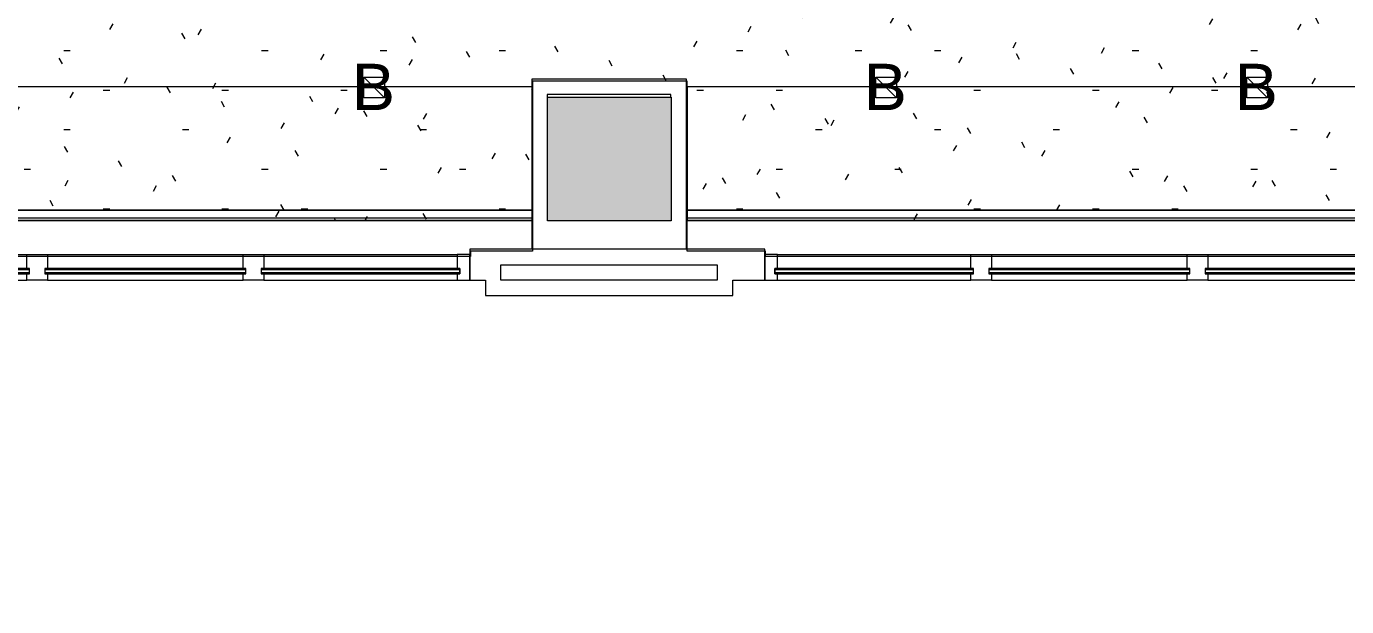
# Model space of a CAD drawing. Header units: inches. Extents: x -1206 to 1060, y -822 to 854.
# Drawn here: x -537.1 to -280.9, y -822.1 to -709.5 of the extents above; entities that cross this region are included whole.
import ezdxf

# ---------------------------------------------------------------- set-up
doc = ezdxf.new("R2010")
doc.units = ezdxf.units.IN
doc.header["$MEASUREMENT"] = 0
doc.linetypes.add('X1$0$IMPORT-2DASHES', pattern=[163.1999989663522, 71.99999854320616, -24.00000029661524, 9.599999766650162, -24.00000029661524, 9.599999766650162, -24.00000029661524])
for name, color, linetype, lineweight in [('X1$0$18_0109_REV_dwg _7_', 8, 'Continuous', 9), ('X1$0$A-Anno-Revs-FinF', 7, 'Continuous', 9), ('X1$0$A-CLNG', 13, 'Continuous', 13), ('X1$0$A-CLNG-PATT', 13, 'Continuous', 13), ('X1$0$A-WALL', 113, 'Continuous', 13), ('X1$0$ArchiCAD Windows_Pen_No__4', 7, 'Continuous', 9), ('X1$0$BB Columns_Pen_No__3', 250, 'Continuous', 20), ('X1$0$BB Columns_Pen_No__7', 250, 'Continuous', 20), ('X1$0$BB Shell_Pen_No__100', 250, 'Continuous', 20), ('X1$0$E-LITE-EQPM', 33, 'Continuous', 9), ('X1$0$E-LITE-EQPM-IDEN', 33, 'Continuous', 9), ('X1$0$GLZ_GLAZING', 7, 'Continuous', 9), ('X1$0$I-FURN', 30, 'Continuous', 9), ('X1$0$S-COLS', 52, 'Continuous', 9)]:
    doc.layers.add(name, color=color, linetype=linetype, lineweight=lineweight)
doc.styles.add('X1$0$Arial', font='arial.ttf', dxfattribs={"height": 8.999999999999991})

# ---------------------------------------------------------------- blocks, each defined once
blk = doc.blocks.new('X1$0$Booth Seat3 - Booth Seat-5079249-FIRST FLOOR RCP')
at = {"layer": 'X1$0$I-FURN'}
for p, q in [((331.3975749269472, 947.742188345421), (348.3681507654602, 964.7127641839336)), ((348.3681507654602, 964.7127641839336), (443.2309908096821, 869.8499241397093)), ((329.9833613645741, 946.3279747830477), (331.3975749269468, 947.7421883454203)), ((424.8462014087959, 851.4651347388235), (329.9833613645742, 946.3279747830477)), ((331.3975749269468, 947.7421883454203), (426.2604149711686, 852.8793483011962)), ((426.260414971169, 852.8793483011967), (331.3975749269472, 947.742188345421)), ((443.2309908096821, 869.8499241397093), (426.2604149711692, 852.8793483011967)), ((426.2604149711686, 852.8793483011962), (424.846201408796, 851.4651347388235))]:
    blk.add_line(p, q, dxfattribs=at)
blk = doc.blocks.new('X1$0$Booth Seat5 - Booth Seat-5079394-FIRST FLOOR RCP')
at = {"layer": 'X1$0$I-FURN'}
for p, q in [((348.5515841387257, 930.5881791336421), (365.5221599772387, 947.5587549721553)), ((365.5221599772386, 947.5587549721553), (471.5152620571437, 841.565652892247)), ((347.1373705763524, 929.173965571269), (348.5515841387245, 930.5881791336418)), ((348.5515841387245, 930.5881791336418), (454.5446862186304, 824.5950770537338)), ((454.5446862186309, 824.5950770537345), (348.5515841387257, 930.5881791336421)), ((453.1304726562576, 823.1808634913612), (347.1373705763524, 929.173965571269)), ((471.5152620571437, 841.565652892247), (454.5446862186309, 824.5950770537345)), ((454.5446862186304, 824.5950770537338), (453.1304726562576, 823.1808634913612))]:
    blk.add_line(p, q, dxfattribs=at)
blk = doc.blocks.new('X1$0$Walls 18 - Walls 1-5284520-FIRST FLOOR RCP')
at = {"layer": 'X1$0$A-WALL', "lineweight": 9}
for p, q in [((126.0705229517905, 382.8517179563678), (132.0705229517903, 382.8517179563678)), ((126.0705229517903, 232.8517179563678), (126.0705229517905, 382.8517179563678)), ((132.0705229517903, 382.8517179563678), (132.0705229517903, 374.0558798546585)), ((132.0705229517903, 374.0558798546585), (133.0705229489789, 374.0558798546585)), ((133.0705229489789, 374.0558798546585), (133.0705229489788, 248.0558798546583)), ((133.0705229489788, 248.0558798546583), (132.0705229517907, 248.0558798546583)), ((132.0705229517907, 248.0558798546583), (132.0705229517908, 232.8517179563678)), ((132.0705229517908, 232.8517179563678), (126.0705229517903, 232.8517179563678))]:
    blk.add_line(p, q, dxfattribs=at)
blk = doc.blocks.new('X1$0$Walls 19 - Walls 1-5284773-FIRST FLOOR RCP')
at = {"layer": 'X1$0$A-WALL', "lineweight": 9}
for p, q in [((126.0705229517905, 386.0558798546577), (132.0705229517903, 386.0558798546577)), ((126.0705229517903, 236.0558798546584), (126.0705229517905, 386.0558798546577)), ((132.0705229517903, 386.0558798546577), (132.0705229517903, 374.0558798546585)), ((132.0705229517903, 374.0558798546585), (133.0705229489789, 374.0558798546585)), ((133.0705229489789, 374.0558798546585), (133.0705229489788, 248.0558798546583)), ((133.0705229489788, 248.0558798546583), (132.0705229517907, 248.0558798546583)), ((132.0705229517907, 248.0558798546583), (132.0705229517908, 236.0558798546584)), ((132.0705229517908, 236.0558798546584), (126.0705229517903, 236.0558798546584))]:
    blk.add_line(p, q, dxfattribs=at)
blk = doc.blocks.new('X1$0$18_0109_REV_dwg _7__window-fixed-5632552-FIRST FLOOR RCP')
at = {"layer": 'X1$0$ArchiCAD Windows_Pen_No__4', "color": 253, "linetype": 'X1$0$IMPORT-2DASHES'}
for p, q in [((-6723.595691805847, 3788.311224593985), (-6761.095691805847, 3788.311224593985)), ((-6681.595691805847, 3788.311224593985), (-6719.595691805847, 3788.311224593985)), ((-6640.095691805847, 3788.311224593985), (-6677.595691805847, 3788.311224593985)), ((-6723.595691805847, 3783.311224593985), (-6761.103504305847, 3783.311224593985)), ((-6681.595691805847, 3783.311224593985), (-6719.595691805847, 3783.311224593985)), ((-6640.087879305847, 3783.311224593983), (-6677.595691805847, 3783.311224593983))]:
    blk.add_line(p, q, dxfattribs=at)
at = {"layer": 'X1$0$ArchiCAD Windows_Pen_No__4', "color": 253, "flags": 128}
for points in [[(-6723.170494955451, 3788.311224593985), (-6721.595691805846, 3788.311224593985), (-6720.020888656235, 3788.311224593985)], [(-6681.170494955451, 3788.311224593985), (-6679.595691805846, 3788.311224593985), (-6678.020888656235, 3788.311224593985)]]:
    blk.add_lwpolyline(points, dxfattribs=at)
at = {"layer": 'X1$0$GLZ_GLAZING', "color": 253}
for p, q in [((-6723.095691806196, 3786.811224593982), (-6761.603504278954, 3786.811224593982)), ((-6681.095691805846, 3786.811224593982), (-6720.095691778954, 3786.811224593982)), ((-6639.587879306196, 3786.811224593982), (-6678.095691778954, 3786.811224593982)), ((-6761.603504278954, 3786.315852171224), (-6723.103504306197, 3786.315852171224)), ((-6720.095691778954, 3786.315852171224), (-6681.095691805846, 3786.315852171224)), ((-6678.095691778954, 3786.315852171224), (-6639.595691806197, 3786.315852171224))]:
    blk.add_line(p, q, dxfattribs=at)
at = {"layer": 'X1$0$GLZ_GLAZING', "color": 253, "flags": 128}
for points in [[(-6763.595691805846, 3783.311224593983), (-6761.103504305847, 3783.311224593983), (-6761.103504305847, 3786.061224593985), (-6761.603504305846, 3786.061224593985), (-6761.603504305846, 3787.061224593985), (-6761.103504305847, 3787.061224593985), (-6761.095691805847, 3788.311224593985), (-6763.595691805846, 3788.311224593985), (-6763.595691805846, 3787.061224593985), (-6763.595691805846, 3786.061224593985)], [(-6719.595691805847, 3783.311224593985), (-6723.595691805847, 3783.311224593985), (-6723.595691805847, 3786.061224593985), (-6723.095691805846, 3786.061224593985), (-6723.095691805846, 3787.061224593985), (-6723.595691805847, 3787.061224593985), (-6723.595691805847, 3788.311224593985), (-6719.595691805847, 3788.311224593985), (-6719.595691805847, 3787.061224593985), (-6720.095691805846, 3787.061224593985), (-6720.095691805846, 3786.061224593985), (-6719.595691805847, 3786.061224593985)], [(-6681.095691805846, 3786.061224593982), (-6681.095691805846, 3787.061224593982), (-6720.095691778954, 3787.061224593982), (-6720.095691778954, 3786.065130843985), (-6681.587879306196, 3786.065130843985)], [(-6677.595691805847, 3783.311224593985), (-6681.595691805847, 3783.311224593985), (-6681.595691805847, 3786.061224593985), (-6681.095691805846, 3786.061224593985), (-6681.095691805846, 3787.061224593985), (-6681.595691805847, 3787.061224593985), (-6681.595691805847, 3788.311224593985), (-6677.595691805847, 3788.311224593985), (-6677.595691805847, 3787.061224593985), (-6678.095691805846, 3787.061224593985), (-6678.095691805846, 3786.061224593985), (-6677.595691805847, 3786.061224593985)], [(-6637.595691805846, 3783.311224593983), (-6637.595691805846, 3788.311224593985), (-6640.095691805847, 3788.311224593985), (-6640.087879305847, 3787.061224593985), (-6639.587879305846, 3787.061224593985), (-6639.587879305846, 3786.061224593985), (-6640.087879305847, 3786.061224593985), (-6640.087879305847, 3783.311224593983)]]:
    blk.add_lwpolyline(points, close=True, dxfattribs=at)
for points in [[(-6723.095691806196, 3786.061224593982), (-6723.095691806196, 3787.061224593982), (-6761.603504278954, 3787.061224593982), (-6761.603504278954, 3786.065130843985), (-6723.095691806196, 3786.065130843985)], [(-6639.587879306196, 3786.061224593982), (-6639.587879306196, 3787.061224593982), (-6678.095691778954, 3787.061224593982), (-6678.095691778954, 3786.065130843985), (-6639.587879306196, 3786.065130843985)]]:
    blk.add_lwpolyline(points, dxfattribs=at)
blk = doc.blocks.new('X1$0$18_0109_REV_dwg _7_-5631515-FIRST FLOOR RCP')
at = {"layer": 'X1$0$A-Anno-Revs-FinF', "color": 253}
for p, q in [((-6805.689988332143, 2175.821253110476), (-6955.689988332143, 2175.821253110476)), ((-6625.689988332143, 2175.821253110476), (-6775.689988332143, 2175.821253110476))]:
    blk.add_line(p, q, dxfattribs=at)
at = {"layer": 'X1$0$BB Columns_Pen_No__3', "color": 9, "flags": 128}
blk.add_lwpolyline([(-6775.689988332143, 2169.816321040758), (-6775.689988332143, 2202.816321040758), (-6805.689988332143, 2202.816321040758), (-6805.689988332143, 2169.816321040758)], dxfattribs=at)
at = {"layer": 'X1$0$BB Columns_Pen_No__7', "color": 9}
blk.add_line((-6802.689988332142, 2175.816321040758), (-6802.622412043645, 2175.816321040758), dxfattribs=at)
at = {"layer": 'X1$0$BB Columns_Pen_No__7', "color": 9, "flags": 128}
blk.add_lwpolyline([(-6778.689988332142, 2199.320396133441), (-6778.689988332142, 2199.816321040758), (-6802.689988332142, 2199.816321040758), (-6802.689988332142, 2175.816321040758)], dxfattribs=at)
at = {"layer": 'X1$0$BB Shell_Pen_No__100', "color": 9, "flags": 128}
for points in [[(-6814.689988332143, 2160.816321040758), (-6766.689988332143, 2160.816321040758), (-6766.689988332143, 2163.816321040758), (-6760.485826433852, 2163.816321040758), (-6760.485826433852, 2169.816321040758), (-6817.689988332143, 2169.816321040758), (-6817.689988332143, 2163.816321040758), (-6814.689988332143, 2163.816321040758)], [(-6811.689988332143, 2166.816321040758), (-6769.689988332143, 2166.816321040758), (-6769.689988332143, 2163.816321040758), (-6811.689988332143, 2163.816321040758)]]:
    blk.add_lwpolyline(points, close=True, dxfattribs=at)
at = {"rotation": 180}
for p in [(-13581.28568013799, 5952.127545634745), (-13398.0815182397, 5952.127545634745)]:
    blk.add_blockref('X1$0$18_0109_REV_dwg _7__window-fixed-5632552-FIRST FLOOR RCP', p, dxfattribs=at)
blk = doc.blocks.new('X1$0$L-Recessed Square Downlight - 4_-5368317-FIRST FLOOR RCP')
at = {"layer": 'X1$0$E-LITE-EQPM'}
for p, q in [((2.000000000000309, 2.00000000000022), (-1.99999999999969, 2.00000000000022)), ((-1.99999999999969, 2.00000000000022), (-1.99999999999969, -1.999999999999777)), ((-1.99999999999969, -1.999999999999777), (2.00000000000031, 2.000000000000221)), ((2.000000000000309, -1.999999999999777), (2.000000000000309, 2.00000000000022)), ((-1.99999999999969, -1.999999999999777), (2.000000000000309, -1.999999999999777))]:
    blk.add_line(p, q, dxfattribs=at)
blk = doc.blocks.new('X1$0$Concrete-Rectangular-Column - 24 X 24-V32-FIRST FLOOR RCP')
at = {"layer": 'X1$0$S-COLS'}
blk.add_hatch(color=7, dxfattribs=at).paths.add_polyline_path([(12, -12.00000000000034), (12, 11.99999999999966), (-12, 11.99999999999966), (-12, -12.00000000000034), (-7.076117538866526, -12.00000000000034)], flags=0)
at = {"layer": 'X1$0$S-COLS', "color": 8, "lineweight": 20}
for p, q in [((-12, 12), (11.99999999999999, 12)), ((-12, -12), (-12, 12)), ((11.99999999999999, 12), (11.99999999999999, -12)), ((11.99999999999999, -12), (-12, -12))]:
    blk.add_line(p, q, dxfattribs=at)
blk = doc.blocks.new('X1')
at = {"layer": 'X1$0$A-CLNG-PATT'}
h = blk.add_hatch(dxfattribs=at)
h.set_pattern_fill('FP1_1', color=256, style=0, pattern_type=2)
h.set_pattern_definition([(0, (0, 0), (30.72, 7.68), [1.267, -21.773, 1.267, -21.773, -122.88]), (0, (0, 0), (30.72, 7.68), [-46.08, 1.267, -44.813, 1.267, -21.773, -53.76]), (0, (0, 0), (30.72, 7.68), [-115.2, 1.267, -14.093, 1.267, -37.133]), (120, (11.52, 3.84), (-22.01107510106448, 22.76430040425796), [1.267, -21.773, 1.267, -21.773, -122.88]), (120, (11.52, 3.84), (-22.01107510106448, 22.76430040425796), [-46.07999999999999, 1.267, -44.813, 1.267, -21.773, -53.75999999999999]), (120, (11.52, 3.84), (-22.01107510106448, 22.76430040425796), [-115.2, 1.267, -14.093, 1.267, -37.133]), (240, (15.36, 19.2), (-8.708924898935503, -30.44430040425795), [1.267, -21.773, 1.267, -21.773, -122.88]), (240, (15.36, 19.2), (-8.708924898935503, -30.44430040425795), [-46.08, 1.267, -44.813, 1.267, -21.773, -53.76]), (240, (15.36, 19.2), (-8.708924898935503, -30.44430040425795), [-115.2, 1.267, -14.093, 1.267, -37.133])])
h.paths.add_polyline_path([(-258.9294770482083, -747.1941201453432), (-258.9294770482083, -720.1941201453425), (-231.9294770482085, -720.1941201453425), (-231.9294770482085, -581.194120145342), (-258.9294770482083, -581.194120145342), (-258.9294770482083, -556.1941201453416), (-409.6794770481947, -556.1941201453416), (-409.6794770481947, -580.4441201453424), (-438.1794770481948, -580.4441201453424), (-438.1794770481948, -555.8402997941724), (-573.0857920039784, -555.8402997941724), (-573.0857920039784, -580.4441201453427), (-595.7732920039786, -580.4441201453427), (-595.7732920039786, -720.1941201453428), (-573.0857920039784, -720.1941201453428), (-573.0857920039784, -747.1941201453425), (-438.9294770482095, -747.1941201453425), (-438.9294770482095, -720.1941201453425), (-408.9294770482095, -720.1941201453425), (-408.9294770482095, -747.1941201453428), (-264.1371361878238, -747.1941201453432)], flags=0)
h.paths.add_polyline_path([(-370.6033861878237, -698.3191201453433), (-536.0076345260935, -698.3191201453419), (-536.0076345260935, -602.3191201453429), (-296.0076345260921, -602.3191201453426), (-296.0076345260921, -698.3191201453426), (-349.3101361878238, -698.3191201453433)], flags=0)
h.paths.add_polyline_path([(-593.3919619673055, -682.4102035552521), (-593.391961967306, -681.9727035552517), (-594.2022519582358, -680.7365336787022), (-594.7828680781181, -679.1908913336202), (-595.016961967306, -677.9102035552521), (-595.016961967306, -626.9102035552538), (-594.751192735531, -625.4562253750413), (-594.2022519582353, -624.083873431802), (-593.3919619673055, -622.8477035552526), (-593.3919619673055, -622.4102035552521), (-593.2044619673054, -622.4102035552521), (-593.2044619673054, -622.4727035552529), (-593.1419619673056, -622.4727035552529), (-593.1419619673056, -682.3477035552523), (-593.2044619673054, -682.3477035552523), (-593.2044619673054, -682.4102035552521)], flags=0)
at = {"layer": 'X1$0$A-CLNG'}
for p, q in [((-408.9294770482094, -720.1941201453419), (-438.9294770482094, -720.1941201453418)), ((-438.9294770482094, -720.1941201453418), (-438.9294770482095, -747.1941201453417)), ((-408.9294770482095, -747.1941201453418), (-408.9294770482094, -720.1941201453419)), ((-438.9294770482095, -747.1941201453417), (-573.0857920039783, -747.1941201453412)), ((-258.9294770482083, -747.1941201453419), (-408.9294770482095, -747.1941201453418))]:
    blk.add_line(p, q, dxfattribs=at)
at = {"layer": 'X1$0$18_0109_REV_dwg _7_', "color": 253}
blk.add_blockref('X1$0$18_0109_REV_dwg _7_-5631515-FIRST FLOOR RCP', (6366.63045028049, -2922.602787536267), dxfattribs=at)
at = {"layer": 'X1$0$A-WALL', "lineweight": 9, "rotation": 270.0000000000001}
for name, p in [('X1$0$Walls 19 - Walls 1-5284773-FIRST FLOOR RCP', (-824.9853569028674, -621.1235971935511)), ('X1$0$Walls 18 - Walls 1-5284520-FIRST FLOOR RCP', (-641.7811950045761, -621.1235971935516))]:
    blk.add_blockref(name, p, dxfattribs=at)
at = {"layer": 'X1$0$E-LITE-EQPM', "extrusion": (0, 0, -1), "rotation": 180}
for p in [(469.6326345260866, -721.3816201453412), (370.3044770482018, -721.3816201453419), (298.3044770482018, -721.3816201453418)]:
    blk.add_blockref('X1$0$L-Recessed Square Downlight - 4_-5368317-FIRST FLOOR RCP', p, dxfattribs=at)
at = {"layer": 'X1$0$I-FURN', "rotation": 44.99999999999995}
for name, p in [('X1$0$Booth Seat5 - Booth Seat-5079394-FIRST FLOOR RCP', (2.735663692024843, -1649.682520840589)), ('X1$0$Booth Seat3 - Booth Seat-5079249-FIRST FLOOR RCP', (-137.2643363079751, -1649.67758877087))]:
    blk.add_blockref(name, p, dxfattribs=at)
at = {"layer": 'X1$0$S-COLS'}
blk.add_blockref('X1$0$Concrete-Rectangular-Column - 24 X 24-V32-FIRST FLOOR RCP', (-423.9919617631554, -735.2823914028259), dxfattribs=at)
at = {"layer": 'X1$0$E-LITE-EQPM-IDEN', "char_height": 8.999999999999991, "width": 10.30199999999999, "attachment_point": 1, "style": 'X1$0$Arial'}
for insert in [(-473.9846968122669, -716.7918578946064), (-374.6565393343819, -716.791857894607), (-302.656539334382, -716.7918578946069)]:
    blk.add_mtext('B', dxfattribs=dict(at, insert=insert))

msp = doc.modelspace()

# ---------------------------------------------------------------- block references
at = {"color": 253}
msp.add_blockref('X1', (0, 0), dxfattribs=at)

doc.saveas('drawing.dxf')
